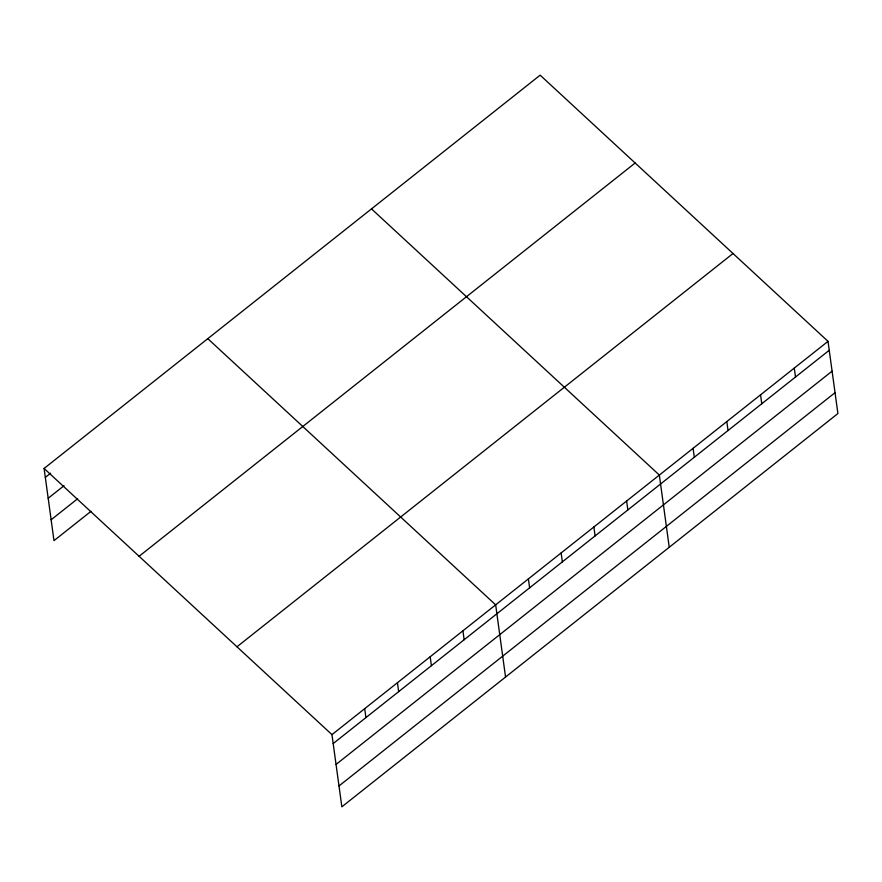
<?xml version="1.0" encoding="UTF-8"?>
<svg xmlns="http://www.w3.org/2000/svg" width="882" height="882" viewBox="0 0 882 882"><rect width="100%" height="100%" fill="white"/><g stroke="black" fill="none" stroke-linecap="round" stroke-linejoin="round"><path stroke-width="1.32" d="M44.1 468.452L540.148 75.168L828.011 341.345L837.9 413.548L341.852 806.832L331.963 734.629L44.1 468.452L53.989 540.655L90.956 511.351M45.324 477.382L50.605 473.193M48.179 498.264L64.022 485.695M51.134 519.774L77.528 498.837M139.091 556.288L635.139 163.005M236.971 646.793L733.019 253.509M331.963 734.629L828.011 341.345M333.187 743.559L829.234 350.275M336.042 764.44L832.09 371.157M338.997 785.95L835.045 392.666M371.487 208.88L659.35 475.067L669.24 547.27M207.799 338.666L495.662 604.854L505.551 677.045M794.274 368.092L795.498 377.022M760.549 394.838L761.772 403.769M726.812 421.574L728.036 430.504M693.087 448.321L694.31 457.251M626.617 501.02L627.841 509.95M593.873 526.984L595.096 535.914M561.139 552.937L562.363 561.867M528.395 578.89L529.619 587.82M462.918 630.806L464.141 639.737M430.184 656.759L431.408 665.689M397.44 682.723L398.664 691.653M364.707 708.676L365.931 717.606"/></g></svg>
